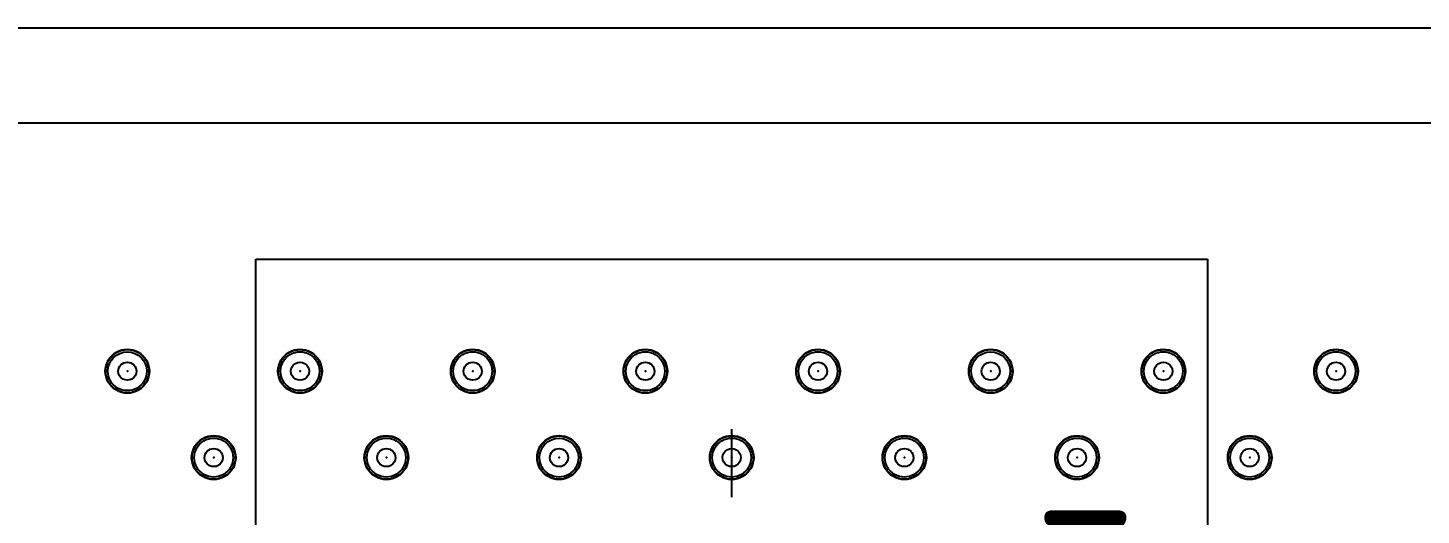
# Model space of a CAD drawing. Header units: millimetres. Extents: x 24815 to 37444, y -10619 to 6020.
# Drawn here: x 34976.56 to 34997.06, y 386.25 to 393.41 of the extents above; entities that cross this region are included whole.
import ezdxf

# ---------------------------------------------------------------- set-up
doc = ezdxf.new("R2010")
doc.units = ezdxf.units.MM
doc.linetypes.add('CENTER1', pattern=[10, 7, -1, 1, -1])
doc.styles.get("Standard").update_dxf_attribs({"font": 'ISOCP.SHX', "bigfont": 'WHGTXT.SHX'})

# ---------------------------------------------------------------- blocks, each defined once
blk = doc.blocks.new('A$C1A2F53D2')
at = {"color": 4}
for p, q in [((20, -7), (20, 7)), ((20, 7), (36, 7)), ((36, -7), (20, -7))]:
    blk.add_line(p, q, dxfattribs=at)
at = {"color": 3, "insert": (26.194, 5.969), "char_height": 2.5, "width": 1.7923, "attachment_point": 1, "rotation": 270}
blk.add_mtext('2', dxfattribs=at)
blk = doc.blocks.new('A$C3CC6408C')
at = {"color": 2}
blk.add_line((-241.974, 0), (0, 0), dxfattribs=at)
at = {"color": 2, "extrusion": (0, 0, -1)}
for centre, major_axis, start_param, end_param in [((-161.364, -5.05), (-0.229, 0.229), 5.497787, 8.63938), ((-161.364, -5.05), (-0.229, 0.229), 5.497787, 8.63938), ((-158.824, -5.05), (-0.229, 0.229), 5.497787, 8.63938), ((-158.824, -5.05), (-0.229, 0.229), 5.497787, 8.63938), ((-156.284, -5.05), (-0.229, 0.229), 5.497787, 8.63938), ((-156.284, -5.05), (-0.229, 0.229), 5.497787, 8.63938), ((-153.744, -5.05), (-0.229, 0.229), 5.497787, 8.63938), ((-153.744, -5.05), (-0.229, 0.229), 5.497787, 8.63938), ((-148.664, -5.05), (-0.229, 0.229), 5.497787, 8.63938), ((-148.664, -5.05), (-0.229, 0.229), 5.497787, 8.63938), ((-146.124, -5.05), (-0.229, 0.229), 5.497787, 8.63938), ((-146.124, -5.05), (-0.229, 0.229), 5.497787, 8.63938), ((-143.584, -5.05), (-0.229, 0.229), 5.497787, 8.63938), ((-143.584, -5.05), (-0.229, 0.229), 5.497787, 8.63938), ((-161.364, -5.05), (-0.225, 0.225), 5.497787, 8.63938), ((-161.364, -5.05), (-0.225, 0.225), 5.497787, 8.63938), ((-161.364, -5.05), (0.202, 0.202), 3.926991, 7.068583), ((-161.364, -5.05), (0.202, 0.202), 3.926991, 7.068583), ((-161.364, -5.05), (0.202, 0.202), 3.926991, 7.068583), ((-161.364, -5.05), (0.202, 0.202), 3.926991, 7.068583), ((-161.364, -5.05), (0.202, 0.202), 3.926991, 7.068583), ((-161.364, -5.05), (0.202, 0.202), 3.926991, 7.068583), ((-161.364, -5.05), (0.202, 0.202), 3.926991, 7.068583), ((-161.364, -5.05), (0.202, 0.202), 3.926991, 7.068583), ((-161.364, -5.05), (0.202, 0.202), 3.926991, 7.068583), ((-161.364, -5.05), (0.202, 0.202), 3.926991, 7.068583), ((-161.364, -5.05), (0.202, 0.202), 3.926991, 7.068583), ((-161.364, -5.05), (0.0943, 0.0943), 3.926991, 7.068583), ((-161.364, -5.05), (0.0943, 0.0943), 3.926991, 7.068583), ((-158.824, -5.05), (0.225, 0.225), 3.926991, 7.068583), ((-158.824, -5.05), (0.225, 0.225), 3.926991, 7.068583), ((-158.824, -5.05), (-0.202, 0.202), 5.497787, 8.63938), ((-158.824, -5.05), (-0.202, 0.202), 5.497787, 8.63938), ((-158.824, -5.05), (-0.202, 0.202), 5.497787, 8.63938), ((-158.824, -5.05), (-0.202, 0.202), 5.497787, 8.63938), ((-158.824, -5.05), (-0.202, 0.202), 5.497787, 8.63938), ((-158.824, -5.05), (-0.202, 0.202), 5.497787, 8.63938), ((-158.824, -5.05), (-0.202, 0.202), 5.497787, 8.63938), ((-158.824, -5.05), (-0.202, 0.202), 5.497787, 8.63938), ((-158.824, -5.05), (-0.202, 0.202), 5.497787, 8.63938), ((-158.824, -5.05), (-0.202, 0.202), 5.497787, 8.63938), ((-158.824, -5.05), (-0.202, 0.202), 5.497787, 8.63938), ((-158.824, -5.05), (-0.0943, 0.0943), 5.497787, 8.63938), ((-158.824, -5.05), (-0.0943, 0.0943), 5.497787, 8.63938), ((-156.284, -5.05), (0.225, 0.225), 3.926991, 7.068583), ((-156.284, -5.05), (0.225, 0.225), 3.926991, 7.068583), ((-156.284, -5.05), (-0.202, 0.202), 5.497787, 8.63938), ((-156.284, -5.05), (-0.202, 0.202), 5.497787, 8.63938), ((-156.284, -5.05), (-0.202, 0.202), 5.497787, 8.63938), ((-156.284, -5.05), (-0.202, 0.202), 5.497787, 8.63938), ((-156.284, -5.05), (-0.202, 0.202), 5.497787, 8.63938), ((-156.284, -5.05), (-0.202, 0.202), 5.497787, 8.63938), ((-156.284, -5.05), (-0.202, 0.202), 5.497787, 8.63938), ((-156.284, -5.05), (-0.202, 0.202), 5.497787, 8.63938), ((-156.284, -5.05), (-0.202, 0.202), 5.497787, 8.63938), ((-156.284, -5.05), (-0.202, 0.202), 5.497787, 8.63938), ((-156.284, -5.05), (-0.202, 0.202), 5.497787, 8.63938), ((-156.284, -5.05), (0.0943, 0.0943), 3.926991, 7.068583), ((-156.284, -5.05), (0.0943, 0.0943), 3.926991, 7.068583), ((-153.744, -5.05), (-0.225, 0.225), 5.497787, 8.63938), ((-153.744, -5.05), (-0.225, 0.225), 5.497787, 8.63938), ((-153.744, -5.05), (-0.202, 0.202), 5.497787, 8.63938), ((-153.744, -5.05), (-0.202, 0.202), 5.497787, 8.63938), ((-153.744, -5.05), (-0.202, 0.202), 5.497787, 8.63938), ((-153.744, -5.05), (-0.202, 0.202), 5.497787, 8.63938), ((-153.744, -5.05), (-0.202, 0.202), 5.497787, 8.63938), ((-153.744, -5.05), (-0.202, 0.202), 5.497787, 8.63938), ((-153.744, -5.05), (-0.202, 0.202), 5.497787, 8.63938), ((-153.744, -5.05), (-0.202, 0.202), 5.497787, 8.63938), ((-153.744, -5.05), (-0.202, 0.202), 5.497787, 8.63938), ((-153.744, -5.05), (-0.202, 0.202), 5.497787, 8.63938), ((-153.744, -5.05), (-0.202, 0.202), 5.497787, 8.63938), ((-153.744, -5.05), (0.0943, 0.0943), 3.926991, 7.068583), ((-153.744, -5.05), (0.0943, 0.0943), 3.926991, 7.068583), ((-151.204, -5.05), (-0.229, 0.229), 5.497787, 8.63938), ((-151.204, -5.05), (-0.229, 0.229), 5.497787, 8.63938), ((-151.204, -5.05), (-0.225, 0.225), 5.497787, 8.63938), ((-151.204, -5.05), (-0.225, 0.225), 5.497787, 8.63938), ((-151.204, -5.05), (-0.202, 0.202), 5.497787, 8.63938), ((-151.204, -5.05), (-0.202, 0.202), 5.497787, 8.63938), ((-151.204, -5.05), (-0.202, 0.202), 5.497787, 8.63938), ((-151.204, -5.05), (-0.202, 0.202), 5.497787, 8.63938), ((-151.204, -5.05), (-0.202, 0.202), 5.497787, 8.63938), ((-151.204, -5.05), (-0.202, 0.202), 5.497787, 8.63938), ((-151.204, -5.05), (-0.202, 0.202), 5.497787, 8.63938), ((-151.204, -5.05), (-0.202, 0.202), 5.497787, 8.63938), ((-151.204, -5.05), (-0.202, 0.202), 5.497787, 8.63938), ((-151.204, -5.05), (-0.202, 0.202), 5.497787, 8.63938), ((-151.204, -5.05), (-0.202, 0.202), 5.497787, 8.63938), ((-151.204, -5.05), (0.0943, 0.0943), 3.926991, 7.068583), ((-151.204, -5.05), (0.0943, 0.0943), 3.926991, 7.068583), ((-148.664, -5.05), (-0.225, 0.225), 5.497787, 8.63938), ((-148.664, -5.05), (-0.225, 0.225), 5.497787, 8.63938), ((-148.664, -5.05), (0.202, 0.202), 3.926991, 7.068583), ((-148.664, -5.05), (0.202, 0.202), 3.926991, 7.068583), ((-148.664, -5.05), (0.202, 0.202), 3.926991, 7.068583), ((-148.664, -5.05), (0.202, 0.202), 3.926991, 7.068583), ((-148.664, -5.05), (0.202, 0.202), 3.926991, 7.068583), ((-148.664, -5.05), (0.202, 0.202), 3.926991, 7.068583), ((-148.664, -5.05), (0.202, 0.202), 3.926991, 7.068583), ((-148.664, -5.05), (0.202, 0.202), 3.926991, 7.068583), ((-148.664, -5.05), (0.202, 0.202), 3.926991, 7.068583), ((-148.664, -5.05), (0.202, 0.202), 3.926991, 7.068583), ((-148.664, -5.05), (0.202, 0.202), 3.926991, 7.068583), ((-148.664, -5.05), (0.0943, 0.0943), 3.926991, 7.068583), ((-148.664, -5.05), (0.0943, 0.0943), 3.926991, 7.068583), ((-146.124, -5.05), (0.225, 0.225), 3.926991, 7.068583), ((-146.124, -5.05), (0.225, 0.225), 3.926991, 7.068583), ((-146.124, -5.05), (-0.202, 0.202), 5.497787, 8.63938), ((-146.124, -5.05), (-0.202, 0.202), 5.497787, 8.63938), ((-146.124, -5.05), (-0.202, 0.202), 5.497787, 8.63938), ((-146.124, -5.05), (-0.202, 0.202), 5.497787, 8.63938), ((-146.124, -5.05), (-0.202, 0.202), 5.497787, 8.63938), ((-146.124, -5.05), (-0.202, 0.202), 5.497787, 8.63938), ((-146.124, -5.05), (-0.202, 0.202), 5.497787, 8.63938), ((-146.124, -5.05), (-0.202, 0.202), 5.497787, 8.63938), ((-146.124, -5.05), (-0.202, 0.202), 5.497787, 8.63938), ((-146.124, -5.05), (-0.202, 0.202), 5.497787, 8.63938), ((-146.124, -5.05), (-0.202, 0.202), 5.497787, 8.63938), ((-146.124, -5.05), (-0.0943, 0.0943), 5.497787, 8.63938), ((-146.124, -5.05), (-0.0943, 0.0943), 5.497787, 8.63938), ((-143.584, -5.05), (0.225, 0.225), 3.926991, 7.068583), ((-143.584, -5.05), (0.225, 0.225), 3.926991, 7.068583), ((-143.584, -5.05), (-0.202, 0.202), 5.497787, 8.63938), ((-143.584, -5.05), (-0.202, 0.202), 5.497787, 8.63938), ((-143.584, -5.05), (-0.202, 0.202), 5.497787, 8.63938), ((-143.584, -5.05), (-0.202, 0.202), 5.497787, 8.63938), ((-143.584, -5.05), (-0.202, 0.202), 5.497787, 8.63938), ((-143.584, -5.05), (-0.202, 0.202), 5.497787, 8.63938), ((-143.584, -5.05), (-0.202, 0.202), 5.497787, 8.63938), ((-143.584, -5.05), (-0.202, 0.202), 5.497787, 8.63938), ((-143.584, -5.05), (-0.202, 0.202), 5.497787, 8.63938), ((-143.584, -5.05), (-0.202, 0.202), 5.497787, 8.63938), ((-143.584, -5.05), (-0.202, 0.202), 5.497787, 8.63938), ((-143.584, -5.05), (0.0943, 0.0943), 3.926991, 7.068583), ((-143.584, -5.05), (0.0943, 0.0943), 3.926991, 7.068583), ((-161.364, -5.05), (0.229, 0.229), 0.785398, 3.926991), ((-161.364, -5.05), (0.229, 0.229), 0.785398, 3.926991), ((-161.364, -5.05), (0.225, 0.225), 0.785398, 3.926991), ((-161.364, -5.05), (0.225, 0.225), 0.785398, 3.926991), ((-161.364, -5.05), (0.202, 0.202), 0.785398, 3.926991), ((-161.364, -5.05), (0.202, 0.202), 0.785398, 3.926991), ((-161.364, -5.05), (0.202, 0.202), 0.785398, 3.926991), ((-161.364, -5.05), (0.202, 0.202), 0.785398, 3.926991), ((-161.364, -5.05), (0.202, 0.202), 0.785398, 3.926991), ((-161.364, -5.05), (0.202, 0.202), 0.785398, 3.926991), ((-161.364, -5.05), (0.202, 0.202), 0.785398, 3.926991), ((-161.364, -5.05), (0.202, 0.202), 0.785398, 3.926991), ((-161.364, -5.05), (0.202, 0.202), 0.785398, 3.926991), ((-161.364, -5.05), (0.202, 0.202), 0.785398, 3.926991), ((-161.364, -5.05), (0.202, 0.202), 0.785398, 3.926991), ((-161.364, -5.05), (-0.0943, 0.0943), 2.356194, 5.497787), ((-161.364, -5.05), (-0.0943, 0.0943), 2.356194, 5.497787), ((-158.824, -5.05), (0.229, 0.229), 0.785398, 3.926991), ((-158.824, -5.05), (0.229, 0.229), 0.785398, 3.926991), ((-158.824, -5.05), (0.225, 0.225), 0.785398, 3.926991), ((-158.824, -5.05), (0.225, 0.225), 0.785398, 3.926991), ((-158.824, -5.05), (0.202, 0.202), 0.785398, 3.926991), ((-158.824, -5.05), (0.202, 0.202), 0.785398, 3.926991), ((-158.824, -5.05), (0.202, 0.202), 0.785398, 3.926991), ((-158.824, -5.05), (0.202, 0.202), 0.785398, 3.926991), ((-158.824, -5.05), (0.202, 0.202), 0.785398, 3.926991), ((-158.824, -5.05), (0.202, 0.202), 0.785398, 3.926991), ((-158.824, -5.05), (0.202, 0.202), 0.785398, 3.926991), ((-158.824, -5.05), (0.202, 0.202), 0.785398, 3.926991), ((-158.824, -5.05), (0.202, 0.202), 0.785398, 3.926991), ((-158.824, -5.05), (0.202, 0.202), 0.785398, 3.926991), ((-158.824, -5.05), (0.202, 0.202), 0.785398, 3.926991), ((-158.824, -5.05), (0.0943, 0.0943), 0.785398, 3.926991), ((-158.824, -5.05), (0.0943, 0.0943), 0.785398, 3.926991), ((-156.284, -5.05), (0.229, 0.229), 0.785398, 3.926991), ((-156.284, -5.05), (0.229, 0.229), 0.785398, 3.926991), ((-156.284, -5.05), (-0.225, 0.225), 2.356194, 5.497787), ((-156.284, -5.05), (-0.225, 0.225), 2.356194, 5.497787), ((-156.284, -5.05), (-0.202, 0.202), 2.356194, 5.497787), ((-156.284, -5.05), (-0.202, 0.202), 2.356194, 5.497787), ((-156.284, -5.05), (-0.202, 0.202), 2.356194, 5.497787), ((-156.284, -5.05), (-0.202, 0.202), 2.356194, 5.497787), ((-156.284, -5.05), (-0.202, 0.202), 2.356194, 5.497787), ((-156.284, -5.05), (-0.202, 0.202), 2.356194, 5.497787), ((-156.284, -5.05), (-0.202, 0.202), 2.356194, 5.497787), ((-156.284, -5.05), (-0.202, 0.202), 2.356194, 5.497787), ((-156.284, -5.05), (-0.202, 0.202), 2.356194, 5.497787), ((-156.284, -5.05), (-0.202, 0.202), 2.356194, 5.497787), ((-156.284, -5.05), (-0.202, 0.202), 2.356194, 5.497787), ((-156.284, -5.05), (0.0943, 0.0943), 0.785398, 3.926991), ((-156.284, -5.05), (0.0943, 0.0943), 0.785398, 3.926991), ((-153.744, -5.05), (0.229, 0.229), 0.785398, 3.926991), ((-153.744, -5.05), (0.229, 0.229), 0.785398, 3.926991), ((-153.744, -5.05), (-0.225, 0.225), 2.356194, 5.497787), ((-153.744, -5.05), (-0.225, 0.225), 2.356194, 5.497787), ((-153.744, -5.05), (-0.202, 0.202), 2.356194, 5.497787), ((-153.744, -5.05), (-0.202, 0.202), 2.356194, 5.497787), ((-153.744, -5.05), (-0.202, 0.202), 2.356194, 5.497787), ((-153.744, -5.05), (-0.202, 0.202), 2.356194, 5.497787), ((-153.744, -5.05), (-0.202, 0.202), 2.356194, 5.497787), ((-153.744, -5.05), (-0.202, 0.202), 2.356194, 5.497787), ((-153.744, -5.05), (-0.202, 0.202), 2.356194, 5.497787), ((-153.744, -5.05), (-0.202, 0.202), 2.356194, 5.497787), ((-153.744, -5.05), (-0.202, 0.202), 2.356194, 5.497787), ((-153.744, -5.05), (-0.202, 0.202), 2.356194, 5.497787), ((-153.744, -5.05), (-0.202, 0.202), 2.356194, 5.497787), ((-153.744, -5.05), (0.0943, 0.0943), 0.785398, 3.926991), ((-153.744, -5.05), (0.0943, 0.0943), 0.785398, 3.926991), ((-151.204, -5.05), (0.229, 0.229), 0.785398, 3.926991), ((-151.204, -5.05), (0.229, 0.229), 0.785398, 3.926991), ((-151.204, -5.05), (0.225, 0.225), 0.785398, 3.926991), ((-151.204, -5.05), (0.225, 0.225), 0.785398, 3.926991), ((-151.204, -5.05), (0.202, 0.202), 0.785398, 3.926991), ((-151.204, -5.05), (0.202, 0.202), 0.785398, 3.926991), ((-151.204, -5.05), (0.202, 0.202), 0.785398, 3.926991), ((-151.204, -5.05), (0.202, 0.202), 0.785398, 3.926991), ((-151.204, -5.05), (0.202, 0.202), 0.785398, 3.926991), ((-151.204, -5.05), (0.202, 0.202), 0.785398, 3.926991), ((-151.204, -5.05), (0.202, 0.202), 0.785398, 3.926991), ((-151.204, -5.05), (0.202, 0.202), 0.785398, 3.926991), ((-151.204, -5.05), (0.202, 0.202), 0.785398, 3.926991), ((-151.204, -5.05), (0.202, 0.202), 0.785398, 3.926991), ((-151.204, -5.05), (0.202, 0.202), 0.785398, 3.926991), ((-151.204, -5.05), (0.0943, 0.0943), 0.785398, 3.926991), ((-151.204, -5.05), (0.0943, 0.0943), 0.785398, 3.926991), ((-148.664, -5.05), (0.229, 0.229), 0.785398, 3.926991), ((-148.664, -5.05), (0.229, 0.229), 0.785398, 3.926991), ((-148.664, -5.05), (0.225, 0.225), 0.785398, 3.926991), ((-148.664, -5.05), (0.225, 0.225), 0.785398, 3.926991), ((-148.664, -5.05), (0.202, 0.202), 0.785398, 3.926991), ((-148.664, -5.05), (0.202, 0.202), 0.785398, 3.926991), ((-148.664, -5.05), (0.202, 0.202), 0.785398, 3.926991), ((-148.664, -5.05), (0.202, 0.202), 0.785398, 3.926991), ((-148.664, -5.05), (0.202, 0.202), 0.785398, 3.926991), ((-148.664, -5.05), (0.202, 0.202), 0.785398, 3.926991), ((-148.664, -5.05), (0.202, 0.202), 0.785398, 3.926991), ((-148.664, -5.05), (0.202, 0.202), 0.785398, 3.926991), ((-148.664, -5.05), (0.202, 0.202), 0.785398, 3.926991), ((-148.664, -5.05), (0.202, 0.202), 0.785398, 3.926991), ((-148.664, -5.05), (0.202, 0.202), 0.785398, 3.926991), ((-148.664, -5.05), (-0.0943, 0.0943), 2.356194, 5.497787), ((-148.664, -5.05), (-0.0943, 0.0943), 2.356194, 5.497787), ((-146.124, -5.05), (0.229, 0.229), 0.785398, 3.926991), ((-146.124, -5.05), (0.229, 0.229), 0.785398, 3.926991), ((-146.124, -5.05), (0.225, 0.225), 0.785398, 3.926991), ((-146.124, -5.05), (0.225, 0.225), 0.785398, 3.926991), ((-146.124, -5.05), (0.202, 0.202), 0.785398, 3.926991), ((-146.124, -5.05), (0.202, 0.202), 0.785398, 3.926991), ((-146.124, -5.05), (0.202, 0.202), 0.785398, 3.926991), ((-146.124, -5.05), (0.202, 0.202), 0.785398, 3.926991), ((-146.124, -5.05), (0.202, 0.202), 0.785398, 3.926991), ((-146.124, -5.05), (0.202, 0.202), 0.785398, 3.926991), ((-146.124, -5.05), (0.202, 0.202), 0.785398, 3.926991), ((-146.124, -5.05), (0.202, 0.202), 0.785398, 3.926991), ((-146.124, -5.05), (0.202, 0.202), 0.785398, 3.926991), ((-146.124, -5.05), (0.202, 0.202), 0.785398, 3.926991), ((-146.124, -5.05), (0.202, 0.202), 0.785398, 3.926991), ((-146.124, -5.05), (0.0943, 0.0943), 0.785398, 3.926991), ((-146.124, -5.05), (0.0943, 0.0943), 0.785398, 3.926991), ((-143.584, -5.05), (0.229, 0.229), 0.785398, 3.926991), ((-143.584, -5.05), (0.229, 0.229), 0.785398, 3.926991), ((-143.584, -5.05), (-0.225, 0.225), 2.356194, 5.497787), ((-143.584, -5.05), (-0.225, 0.225), 2.356194, 5.497787), ((-143.584, -5.05), (-0.202, 0.202), 2.356194, 5.497787), ((-143.584, -5.05), (-0.202, 0.202), 2.356194, 5.497787), ((-143.584, -5.05), (-0.202, 0.202), 2.356194, 5.497787), ((-143.584, -5.05), (-0.202, 0.202), 2.356194, 5.497787), ((-143.584, -5.05), (-0.202, 0.202), 2.356194, 5.497787), ((-143.584, -5.05), (-0.202, 0.202), 2.356194, 5.497787), ((-143.584, -5.05), (-0.202, 0.202), 2.356194, 5.497787), ((-143.584, -5.05), (-0.202, 0.202), 2.356194, 5.497787), ((-143.584, -5.05), (-0.202, 0.202), 2.356194, 5.497787), ((-143.584, -5.05), (-0.202, 0.202), 2.356194, 5.497787), ((-143.584, -5.05), (-0.202, 0.202), 2.356194, 5.497787), ((-143.584, -5.05), (0.0943, 0.0943), 0.785398, 3.926991), ((-143.584, -5.05), (0.0943, 0.0943), 0.785398, 3.926991), ((-160.094, -6.32), (-0.229, 0.229), 5.497787, 8.63938), ((-160.094, -6.32), (-0.229, 0.229), 5.497787, 8.63938), ((-160.094, -6.32), (-0.225, 0.225), 5.497787, 8.63938), ((-160.094, -6.32), (-0.225, 0.225), 5.497787, 8.63938), ((-160.094, -6.32), (-0.202, 0.202), 5.497787, 8.63938), ((-160.094, -6.32), (-0.202, 0.202), 5.497787, 8.63938), ((-160.094, -6.32), (-0.202, 0.202), 5.497787, 8.63938), ((-160.094, -6.32), (-0.202, 0.202), 5.497787, 8.63938), ((-160.094, -6.32), (-0.202, 0.202), 5.497787, 8.63938), ((-160.094, -6.32), (-0.202, 0.202), 5.497787, 8.63938), ((-160.094, -6.32), (-0.202, 0.202), 5.497787, 8.63938), ((-160.094, -6.32), (-0.202, 0.202), 5.497787, 8.63938), ((-160.094, -6.32), (-0.202, 0.202), 5.497787, 8.63938), ((-160.094, -6.32), (-0.202, 0.202), 5.497787, 8.63938), ((-160.094, -6.32), (-0.202, 0.202), 5.497787, 8.63938), ((-157.554, -6.32), (-0.229, 0.229), 5.497787, 8.63938), ((-157.554, -6.32), (-0.229, 0.229), 5.497787, 8.63938), ((-157.554, -6.32), (-0.225, 0.225), 5.497787, 8.63938), ((-157.554, -6.32), (-0.225, 0.225), 5.497787, 8.63938), ((-157.554, -6.32), (-0.202, 0.202), 5.497787, 8.63938), ((-157.554, -6.32), (-0.202, 0.202), 5.497787, 8.63938), ((-157.554, -6.32), (-0.202, 0.202), 5.497787, 8.63938), ((-157.554, -6.32), (-0.202, 0.202), 5.497787, 8.63938), ((-157.554, -6.32), (-0.202, 0.202), 5.497787, 8.63938), ((-157.554, -6.32), (-0.202, 0.202), 5.497787, 8.63938), ((-157.554, -6.32), (-0.202, 0.202), 5.497787, 8.63938), ((-157.554, -6.32), (-0.202, 0.202), 5.497787, 8.63938), ((-157.554, -6.32), (-0.202, 0.202), 5.497787, 8.63938), ((-157.554, -6.32), (-0.202, 0.202), 5.497787, 8.63938), ((-157.554, -6.32), (-0.202, 0.202), 5.497787, 8.63938), ((-155.014, -6.32), (-0.229, 0.229), 5.497787, 8.63938), ((-155.014, -6.32), (-0.229, 0.229), 5.497787, 8.63938), ((-155.014, -6.32), (-0.225, 0.225), 5.497787, 8.63938), ((-155.014, -6.32), (-0.225, 0.225), 5.497787, 8.63938), ((-155.014, -6.32), (0.202, 0.202), 3.926991, 7.068583), ((-155.014, -6.32), (0.202, 0.202), 3.926991, 7.068583), ((-155.014, -6.32), (0.202, 0.202), 3.926991, 7.068583), ((-155.014, -6.32), (0.202, 0.202), 3.926991, 7.068583), ((-155.014, -6.32), (0.202, 0.202), 3.926991, 7.068583), ((-155.014, -6.32), (0.202, 0.202), 3.926991, 7.068583), ((-155.014, -6.32), (0.202, 0.202), 3.926991, 7.068583), ((-155.014, -6.32), (0.202, 0.202), 3.926991, 7.068583), ((-155.014, -6.32), (0.202, 0.202), 3.926991, 7.068583), ((-155.014, -6.32), (0.202, 0.202), 3.926991, 7.068583), ((-155.014, -6.32), (0.202, 0.202), 3.926991, 7.068583), ((-152.474, -6.32), (-0.229, 0.229), 5.497787, 8.63938), ((-152.474, -6.32), (-0.229, 0.229), 5.497787, 8.63938), ((-152.474, -6.32), (0.225, 0.225), 3.926991, 7.068583), ((-152.474, -6.32), (0.225, 0.225), 3.926991, 7.068583), ((-152.474, -6.32), (-0.202, 0.202), 5.497787, 8.63938), ((-152.474, -6.32), (-0.202, 0.202), 5.497787, 8.63938), ((-152.474, -6.32), (-0.202, 0.202), 5.497787, 8.63938), ((-152.474, -6.32), (-0.202, 0.202), 5.497787, 8.63938), ((-152.474, -6.32), (-0.202, 0.202), 5.497787, 8.63938), ((-152.474, -6.32), (-0.202, 0.202), 5.497787, 8.63938), ((-152.474, -6.32), (-0.202, 0.202), 5.497787, 8.63938), ((-152.474, -6.32), (-0.202, 0.202), 5.497787, 8.63938), ((-152.474, -6.32), (-0.202, 0.202), 5.497787, 8.63938), ((-152.474, -6.32), (-0.202, 0.202), 5.497787, 8.63938), ((-152.474, -6.32), (-0.202, 0.202), 5.497787, 8.63938), ((-149.934, -6.32), (-0.229, 0.229), 5.497787, 8.63938), ((-149.934, -6.32), (-0.229, 0.229), 5.497787, 8.63938), ((-149.934, -6.32), (0.225, 0.225), 3.926991, 7.068583), ((-149.934, -6.32), (0.225, 0.225), 3.926991, 7.068583), ((-149.934, -6.32), (-0.202, 0.202), 5.497787, 8.63938), ((-149.934, -6.32), (-0.202, 0.202), 5.497787, 8.63938), ((-149.934, -6.32), (-0.202, 0.202), 5.497787, 8.63938), ((-149.934, -6.32), (-0.202, 0.202), 5.497787, 8.63938), ((-149.934, -6.32), (-0.202, 0.202), 5.497787, 8.63938), ((-149.934, -6.32), (-0.202, 0.202), 5.497787, 8.63938), ((-149.934, -6.32), (-0.202, 0.202), 5.497787, 8.63938), ((-149.934, -6.32), (-0.202, 0.202), 5.497787, 8.63938), ((-149.934, -6.32), (-0.202, 0.202), 5.497787, 8.63938), ((-149.934, -6.32), (-0.202, 0.202), 5.497787, 8.63938), ((-149.934, -6.32), (-0.202, 0.202), 5.497787, 8.63938), ((-147.394, -6.32), (-0.229, 0.229), 5.497787, 8.63938), ((-147.394, -6.32), (-0.229, 0.229), 5.497787, 8.63938), ((-147.394, -6.32), (-0.225, 0.225), 5.497787, 8.63938), ((-147.394, -6.32), (-0.225, 0.225), 5.497787, 8.63938), ((-147.394, -6.32), (-0.202, 0.202), 5.497787, 8.63938), ((-147.394, -6.32), (-0.202, 0.202), 5.497787, 8.63938), ((-147.394, -6.32), (-0.202, 0.202), 5.497787, 8.63938), ((-147.394, -6.32), (-0.202, 0.202), 5.497787, 8.63938), ((-147.394, -6.32), (-0.202, 0.202), 5.497787, 8.63938), ((-147.394, -6.32), (-0.202, 0.202), 5.497787, 8.63938), ((-147.394, -6.32), (-0.202, 0.202), 5.497787, 8.63938), ((-147.394, -6.32), (-0.202, 0.202), 5.497787, 8.63938), ((-147.394, -6.32), (-0.202, 0.202), 5.497787, 8.63938), ((-147.394, -6.32), (-0.202, 0.202), 5.497787, 8.63938), ((-147.394, -6.32), (-0.202, 0.202), 5.497787, 8.63938), ((-144.854, -6.32), (-0.229, 0.229), 5.497787, 8.63938), ((-144.854, -6.32), (-0.229, 0.229), 5.497787, 8.63938), ((-144.854, -6.32), (-0.225, 0.225), 5.497787, 8.63938), ((-144.854, -6.32), (-0.225, 0.225), 5.497787, 8.63938), ((-144.854, -6.32), (-0.202, 0.202), 5.497787, 8.63938), ((-144.854, -6.32), (-0.202, 0.202), 5.497787, 8.63938), ((-144.854, -6.32), (-0.202, 0.202), 5.497787, 8.63938), ((-144.854, -6.32), (-0.202, 0.202), 5.497787, 8.63938), ((-144.854, -6.32), (-0.202, 0.202), 5.497787, 8.63938), ((-144.854, -6.32), (-0.202, 0.202), 5.497787, 8.63938), ((-144.854, -6.32), (-0.202, 0.202), 5.497787, 8.63938), ((-144.854, -6.32), (-0.202, 0.202), 5.497787, 8.63938), ((-144.854, -6.32), (-0.202, 0.202), 5.497787, 8.63938), ((-144.854, -6.32), (-0.202, 0.202), 5.497787, 8.63938), ((-144.854, -6.32), (-0.202, 0.202), 5.497787, 8.63938), ((-160.094, -6.32), (0.229, 0.229), 0.785398, 3.926991), ((-160.094, -6.32), (0.229, 0.229), 0.785398, 3.926991), ((-160.094, -6.32), (-0.225, 0.225), 2.356194, 5.497787), ((-160.094, -6.32), (-0.225, 0.225), 2.356194, 5.497787), ((-160.094, -6.32), (-0.202, 0.202), 2.356194, 5.497787), ((-160.094, -6.32), (-0.202, 0.202), 2.356194, 5.497787), ((-160.094, -6.32), (-0.202, 0.202), 2.356194, 5.497787), ((-160.094, -6.32), (-0.202, 0.202), 2.356194, 5.497787), ((-160.094, -6.32), (-0.202, 0.202), 2.356194, 5.497787), ((-160.094, -6.32), (-0.202, 0.202), 2.356194, 5.497787), ((-160.094, -6.32), (-0.202, 0.202), 2.356194, 5.497787), ((-160.094, -6.32), (-0.202, 0.202), 2.356194, 5.497787), ((-160.094, -6.32), (-0.202, 0.202), 2.356194, 5.497787), ((-160.094, -6.32), (-0.202, 0.202), 2.356194, 5.497787), ((-160.094, -6.32), (-0.202, 0.202), 2.356194, 5.497787), ((-160.094, -6.32), (0.0943, 0.0943), 3.926991, 7.068583), ((-160.094, -6.32), (0.0943, 0.0943), 3.926991, 7.068583), ((-160.094, -6.32), (0.0943, 0.0943), 0.785398, 3.926991), ((-160.094, -6.32), (0.0943, 0.0943), 0.785398, 3.926991), ((-157.554, -6.32), (0.229, 0.229), 0.785398, 3.926991), ((-157.554, -6.32), (0.229, 0.229), 0.785398, 3.926991), ((-157.554, -6.32), (0.225, 0.225), 0.785398, 3.926991), ((-157.554, -6.32), (0.225, 0.225), 0.785398, 3.926991), ((-157.554, -6.32), (0.202, 0.202), 0.785398, 3.926991), ((-157.554, -6.32), (0.202, 0.202), 0.785398, 3.926991), ((-157.554, -6.32), (0.202, 0.202), 0.785398, 3.926991), ((-157.554, -6.32), (0.202, 0.202), 0.785398, 3.926991), ((-157.554, -6.32), (0.202, 0.202), 0.785398, 3.926991), ((-157.554, -6.32), (0.202, 0.202), 0.785398, 3.926991), ((-157.554, -6.32), (0.202, 0.202), 0.785398, 3.926991), ((-157.554, -6.32), (0.202, 0.202), 0.785398, 3.926991), ((-157.554, -6.32), (0.202, 0.202), 0.785398, 3.926991), ((-157.554, -6.32), (0.202, 0.202), 0.785398, 3.926991), ((-157.554, -6.32), (0.202, 0.202), 0.785398, 3.926991), ((-157.554, -6.32), (0.0943, 0.0943), 3.926991, 7.068583), ((-157.554, -6.32), (0.0943, 0.0943), 3.926991, 7.068583), ((-157.554, -6.32), (0.0943, 0.0943), 0.785398, 3.926991), ((-157.554, -6.32), (0.0943, 0.0943), 0.785398, 3.926991), ((-155.014, -6.32), (0.229, 0.229), 0.785398, 3.926991), ((-155.014, -6.32), (0.229, 0.229), 0.785398, 3.926991), ((-155.014, -6.32), (0.225, 0.225), 0.785398, 3.926991), ((-155.014, -6.32), (0.225, 0.225), 0.785398, 3.926991), ((-155.014, -6.32), (0.202, 0.202), 0.785398, 3.926991), ((-155.014, -6.32), (0.202, 0.202), 0.785398, 3.926991), ((-155.014, -6.32), (0.202, 0.202), 0.785398, 3.926991), ((-155.014, -6.32), (0.202, 0.202), 0.785398, 3.926991), ((-155.014, -6.32), (0.202, 0.202), 0.785398, 3.926991), ((-155.014, -6.32), (0.202, 0.202), 0.785398, 3.926991), ((-155.014, -6.32), (0.202, 0.202), 0.785398, 3.926991), ((-155.014, -6.32), (0.202, 0.202), 0.785398, 3.926991), ((-155.014, -6.32), (0.202, 0.202), 0.785398, 3.926991), ((-155.014, -6.32), (0.202, 0.202), 0.785398, 3.926991), ((-155.014, -6.32), (0.202, 0.202), 0.785398, 3.926991), ((-155.014, -6.32), (0.0943, 0.0943), 3.926991, 7.068583), ((-155.014, -6.32), (0.0943, 0.0943), 3.926991, 7.068583), ((-155.014, -6.32), (-0.0943, 0.0943), 2.356194, 5.497787), ((-155.014, -6.32), (-0.0943, 0.0943), 2.356194, 5.497787), ((-152.474, -6.32), (0.229, 0.229), 0.785398, 3.926991), ((-152.474, -6.32), (0.229, 0.229), 0.785398, 3.926991), ((-152.474, -6.32), (0.225, 0.225), 0.785398, 3.926991), ((-152.474, -6.32), (0.225, 0.225), 0.785398, 3.926991), ((-152.474, -6.32), (0.202, 0.202), 0.785398, 3.926991), ((-152.474, -6.32), (0.202, 0.202), 0.785398, 3.926991), ((-152.474, -6.32), (0.202, 0.202), 0.785398, 3.926991), ((-152.474, -6.32), (0.202, 0.202), 0.785398, 3.926991), ((-152.474, -6.32), (0.202, 0.202), 0.785398, 3.926991), ((-152.474, -6.32), (0.202, 0.202), 0.785398, 3.926991), ((-152.474, -6.32), (0.202, 0.202), 0.785398, 3.926991), ((-152.474, -6.32), (0.202, 0.202), 0.785398, 3.926991), ((-152.474, -6.32), (0.202, 0.202), 0.785398, 3.926991), ((-152.474, -6.32), (0.202, 0.202), 0.785398, 3.926991), ((-152.474, -6.32), (0.202, 0.202), 0.785398, 3.926991), ((-152.474, -6.32), (-0.0943, 0.0943), 5.497787, 8.63938), ((-152.474, -6.32), (-0.0943, 0.0943), 5.497787, 8.63938), ((-152.474, -6.32), (0.0943, 0.0943), 0.785398, 3.926991), ((-152.474, -6.32), (0.0943, 0.0943), 0.785398, 3.926991), ((-149.934, -6.32), (0.229, 0.229), 0.785398, 3.926991), ((-149.934, -6.32), (0.229, 0.229), 0.785398, 3.926991), ((-149.934, -6.32), (-0.225, 0.225), 2.356194, 5.497787), ((-149.934, -6.32), (-0.225, 0.225), 2.356194, 5.497787), ((-149.934, -6.32), (-0.202, 0.202), 2.356194, 5.497787), ((-149.934, -6.32), (-0.202, 0.202), 2.356194, 5.497787), ((-149.934, -6.32), (-0.202, 0.202), 2.356194, 5.497787), ((-149.934, -6.32), (-0.202, 0.202), 2.356194, 5.497787), ((-149.934, -6.32), (-0.202, 0.202), 2.356194, 5.497787), ((-149.934, -6.32), (-0.202, 0.202), 2.356194, 5.497787), ((-149.934, -6.32), (-0.202, 0.202), 2.356194, 5.497787), ((-149.934, -6.32), (-0.202, 0.202), 2.356194, 5.497787), ((-149.934, -6.32), (-0.202, 0.202), 2.356194, 5.497787), ((-149.934, -6.32), (-0.202, 0.202), 2.356194, 5.497787), ((-149.934, -6.32), (-0.202, 0.202), 2.356194, 5.497787), ((-149.934, -6.32), (0.0943, 0.0943), 3.926991, 7.068583), ((-149.934, -6.32), (0.0943, 0.0943), 3.926991, 7.068583), ((-149.934, -6.32), (0.0943, 0.0943), 0.785398, 3.926991), ((-149.934, -6.32), (0.0943, 0.0943), 0.785398, 3.926991), ((-147.394, -6.32), (0.229, 0.229), 0.785398, 3.926991), ((-147.394, -6.32), (0.229, 0.229), 0.785398, 3.926991), ((-147.394, -6.32), (-0.225, 0.225), 2.356194, 5.497787), ((-147.394, -6.32), (-0.225, 0.225), 2.356194, 5.497787), ((-147.394, -6.32), (-0.202, 0.202), 2.356194, 5.497787), ((-147.394, -6.32), (-0.202, 0.202), 2.356194, 5.497787), ((-147.394, -6.32), (-0.202, 0.202), 2.356194, 5.497787), ((-147.394, -6.32), (-0.202, 0.202), 2.356194, 5.497787), ((-147.394, -6.32), (-0.202, 0.202), 2.356194, 5.497787), ((-147.394, -6.32), (-0.202, 0.202), 2.356194, 5.497787), ((-147.394, -6.32), (-0.202, 0.202), 2.356194, 5.497787), ((-147.394, -6.32), (-0.202, 0.202), 2.356194, 5.497787), ((-147.394, -6.32), (-0.202, 0.202), 2.356194, 5.497787), ((-147.394, -6.32), (-0.202, 0.202), 2.356194, 5.497787), ((-147.394, -6.32), (-0.202, 0.202), 2.356194, 5.497787), ((-147.394, -6.32), (0.0943, 0.0943), 3.926991, 7.068583), ((-147.394, -6.32), (0.0943, 0.0943), 3.926991, 7.068583), ((-147.394, -6.32), (0.0943, 0.0943), 0.785398, 3.926991), ((-147.394, -6.32), (0.0943, 0.0943), 0.785398, 3.926991), ((-144.854, -6.32), (0.229, 0.229), 0.785398, 3.926991), ((-144.854, -6.32), (0.229, 0.229), 0.785398, 3.926991), ((-144.854, -6.32), (0.225, 0.225), 0.785398, 3.926991), ((-144.854, -6.32), (0.225, 0.225), 0.785398, 3.926991), ((-144.854, -6.32), (0.202, 0.202), 0.785398, 3.926991), ((-144.854, -6.32), (0.202, 0.202), 0.785398, 3.926991), ((-144.854, -6.32), (0.202, 0.202), 0.785398, 3.926991), ((-144.854, -6.32), (0.202, 0.202), 0.785398, 3.926991), ((-144.854, -6.32), (0.202, 0.202), 0.785398, 3.926991), ((-144.854, -6.32), (0.202, 0.202), 0.785398, 3.926991), ((-144.854, -6.32), (0.202, 0.202), 0.785398, 3.926991), ((-144.854, -6.32), (0.202, 0.202), 0.785398, 3.926991), ((-144.854, -6.32), (0.202, 0.202), 0.785398, 3.926991), ((-144.854, -6.32), (0.202, 0.202), 0.785398, 3.926991), ((-144.854, -6.32), (0.202, 0.202), 0.785398, 3.926991), ((-144.854, -6.32), (0.0943, 0.0943), 3.926991, 7.068583), ((-144.854, -6.32), (0.0943, 0.0943), 3.926991, 7.068583), ((-144.854, -6.32), (0.0943, 0.0943), 0.785398, 3.926991), ((-144.854, -6.32), (0.0943, 0.0943), 0.785398, 3.926991)]:
    blk.add_ellipse(centre, major_axis=major_axis, ratio=1, start_param=start_param, end_param=end_param, dxfattribs=at)
at = {"color": 2}
for p in [(-161.364, -5.05), (-158.824, -5.05), (-156.284, -5.05), (-153.744, -5.05), (-151.204, -5.05), (-148.664, -5.05), (-146.124, -5.05), (-143.584, -5.05), (-160.094, -6.32), (-157.554, -6.32), (-155.014, -6.32), (-152.474, -6.32), (-149.934, -6.32), (-147.394, -6.32), (-144.854, -6.32)]:
    blk.add_point(p, dxfattribs=at)
blk = doc.blocks.new('A$C43293707')
at = {"linetype": 'CENTER1'}
blk.add_line((63, -5.5), (63, 5.5), dxfattribs=at)
at = {"color": 1}
blk.add_lwpolyline([(-20.5, -10), (209.5, -10), (209.5, 10), (-20.5, 10)], close=True, dxfattribs=at)
blk = doc.blocks.new('A$C2A0E6E33')
at = {"rotation": 270}
blk.add_blockref('A$C1A2F53D2', (159, -18.5), dxfattribs=at)
for name, p in [('A$C3CC6408C', (311.474, -35.1)), ('A$C43293707', (96, -46.5))]:
    blk.add_blockref(name, p)
blk = doc.blocks.new('A$C5DC13BC3')
blk.add_blockref('A$C2A0E6E33', (-347, -418.5))

msp = doc.modelspace()

# ---------------------------------------------------------------- block references
msp.add_blockref('A$C5DC13BC3', (35174.91675, 847.01411))

doc.saveas('drawing.dxf')
